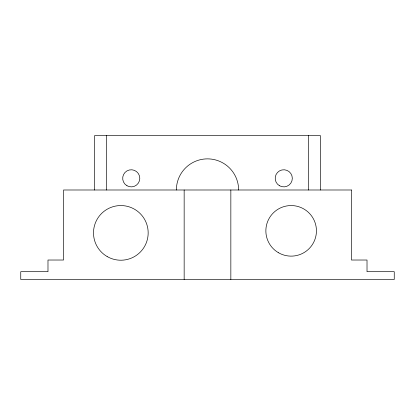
<?xml version="1.0" encoding="UTF-8"?>
<svg xmlns="http://www.w3.org/2000/svg" width="415" height="415" viewBox="0 0 415 415"><rect width="100%" height="100%" fill="white"/><g stroke="black" fill="none" stroke-linecap="round" stroke-linejoin="round"><path stroke-width="0.62" d="M320.328 189.992L320.328 135.523L94.672 135.523L94.672 189.992M308.656 135.523L308.656 189.992M230.844 189.992L230.844 279.477M184.156 189.992L184.156 279.477M106.344 135.523L106.344 189.992M176.375 189.992A31.125 31.125 0 0 1 207.5 158.867A31.125 31.125 0 0 1 238.625 189.992M351.453 189.992L63.547 189.992L63.547 260.023L47.984 260.023L47.984 271.695L20.75 271.695L20.75 279.477L394.25 279.477L394.25 271.695L367.016 271.695L367.016 260.023L351.453 260.023L351.453 189.992M107.169 256.558A27.333 27.333 0 0 0 148.171 232.888A27.333 27.333 0 0 0 107.169 209.217A27.333 27.333 0 0 0 107.169 256.558M278.507 252.745A25.289 25.289 0 0 0 316.438 230.844A25.289 25.289 0 0 0 278.507 208.942A25.289 25.289 0 0 0 278.507 252.745M279.477 185.733A8.559 8.559 0 0 0 292.316 178.32A8.559 8.559 0 0 0 279.477 170.907A8.559 8.559 0 0 0 279.477 185.733M126.964 185.733A8.559 8.559 0 0 0 139.803 178.32A8.559 8.559 0 0 0 126.964 170.907A8.559 8.559 0 0 0 126.964 185.733"/></g></svg>
